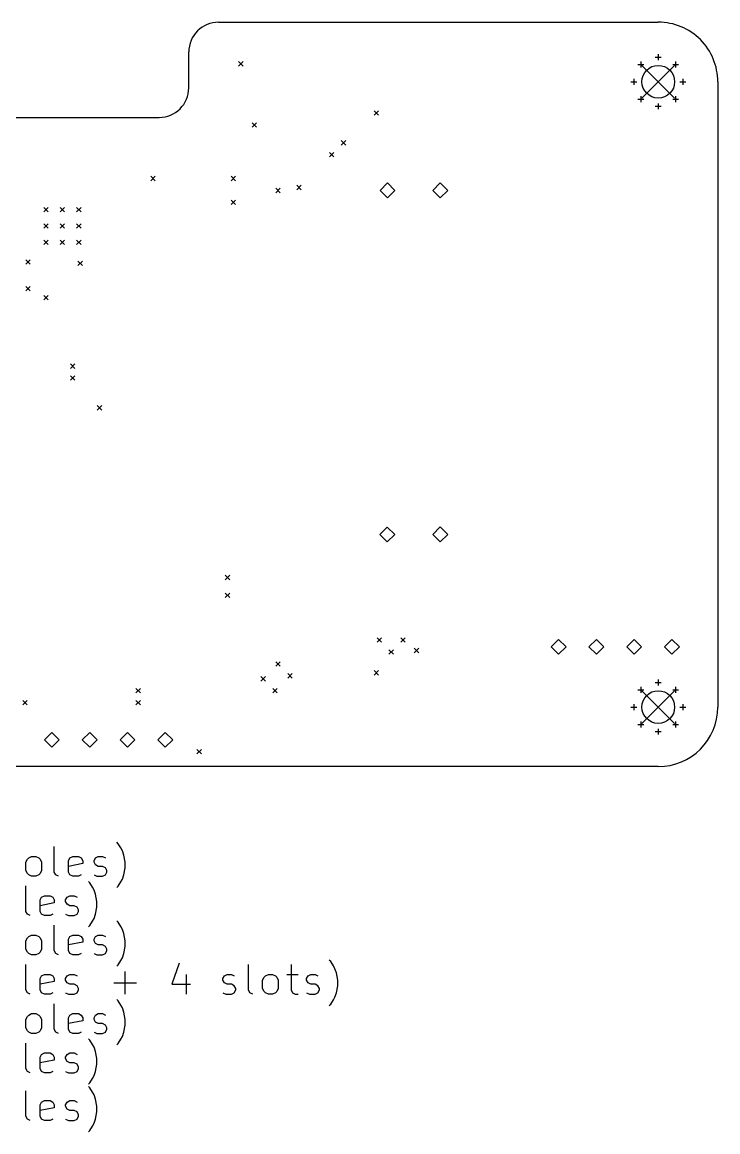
# Model space of a CAD drawing. Extents: x 33.4 to 125.5, y -108.3 to -33.7.
# Drawn here: x 78.7 to 125.5, y -108.3 to -33.7 of the extents above; entities that cross this region are included whole.
import ezdxf

# ---------------------------------------------------------------- set-up
doc = ezdxf.new("R2010")
doc.units = 0
doc.layers.add('BLACK', color=7, linetype='CONTINUOUS')

msp = doc.modelspace()

# ---------------------------------------------------------------- linework, layer by layer
at = {"layer": 'BLACK', "linetype": 'CONTINUOUS'}
for p, q in [((91.9, -33.7353), (121.45, -33.7353)), ((89.9, -38.1353), (89.9, -35.7353)), ((93.25, -36.3853), (93.55, -36.6853)), ((93.55, -36.3853), (93.25, -36.6853)), ((120.283, -36.3686), (120.283, -36.7686)), ((121.25, -36.0853), (121.65, -36.0853)), ((121.45, -35.8853), (121.45, -36.2853)), ((122.617, -36.3686), (122.617, -36.7686)), ((120.083, -36.5686), (120.483, -36.5686)), ((120.35, -36.6353), (122.55, -38.8353)), ((122.55, -36.6353), (120.35, -38.8353)), ((122.417, -36.5686), (122.817, -36.5686)), ((119.6, -37.7353), (120, -37.7353)), ((119.8, -37.5353), (119.8, -37.9353)), ((122.9, -37.7353), (123.3, -37.7353)), ((123.1, -37.5353), (123.1, -37.9353)), ((125.45, -37.7353), (125.45, -79.7353)), ((120.283, -38.7021), (120.283, -39.1021)), ((122.617, -38.7021), (122.617, -39.1021)), ((120.083, -38.9021), (120.483, -38.9021)), ((121.25, -39.3853), (121.65, -39.3853)), ((121.45, -39.1853), (121.45, -39.5853)), ((122.417, -38.9021), (122.817, -38.9021)), ((73, -40.1353), (87.9, -40.1353)), ((102.35, -39.6853), (102.65, -39.9853)), ((102.65, -39.6853), (102.35, -39.9853)), ((94.15, -40.4853), (94.45, -40.7853)), ((94.45, -40.4853), (94.15, -40.7853)), ((100.15, -41.6853), (100.45, -41.9853)), ((100.45, -41.6853), (100.15, -41.9853)), ((99.35, -42.4853), (99.65, -42.7853)), ((99.65, -42.4853), (99.35, -42.7853)), ((87.35, -44.0853), (87.65, -44.3853)), ((87.65, -44.0853), (87.35, -44.3853)), ((92.75, -44.0853), (93.05, -44.3853)), ((93.05, -44.0853), (92.75, -44.3853)), ((97.15, -44.6853), (97.45, -44.9853)), ((97.45, -44.6853), (97.15, -44.9853)), ((103.25, -44.5353), (102.75, -45.0353)), ((103.75, -45.0353), (103.25, -44.5353)), ((106.8, -44.5353), (106.3, -45.0353)), ((107.3, -45.0353), (106.8, -44.5353)), ((95.75, -44.8853), (96.05, -45.1853)), ((96.05, -44.8853), (95.75, -45.1853)), ((102.75, -45.0353), (103.25, -45.5353)), ((103.25, -45.5353), (103.75, -45.0353)), ((106.3, -45.0353), (106.8, -45.5353)), ((106.8, -45.5353), (107.3, -45.0353)), ((80.16, -46.1753), (80.46, -46.4753)), ((80.46, -46.1753), (80.16, -46.4753)), ((81.25, -46.1753), (81.55, -46.4753)), ((81.55, -46.1753), (81.25, -46.4753)), ((82.36, -46.1753), (82.66, -46.4753)), ((82.66, -46.1753), (82.36, -46.4753)), ((92.75, -45.6853), (93.05, -45.9853)), ((93.05, -45.6853), (92.75, -45.9853)), ((80.16, -47.2753), (80.46, -47.5753)), ((80.46, -47.2753), (80.16, -47.5753)), ((81.25, -47.2753), (81.55, -47.5753)), ((81.55, -47.2753), (81.25, -47.5753)), ((82.36, -47.2753), (82.66, -47.5753)), ((82.66, -47.2753), (82.36, -47.5753)), ((80.16, -48.3753), (80.46, -48.6753)), ((80.46, -48.3753), (80.16, -48.6753)), ((81.25, -48.3753), (81.55, -48.6753)), ((81.55, -48.3753), (81.25, -48.6753)), ((82.36, -48.3753), (82.66, -48.6753)), ((82.66, -48.3753), (82.36, -48.6753)), ((78.95, -49.6853), (79.25, -49.9853)), ((79.25, -49.6853), (78.95, -49.9853)), ((82.45, -49.7853), (82.75, -50.0853)), ((82.75, -49.7853), (82.45, -50.0853)), ((78.95, -51.4853), (79.25, -51.7853)), ((79.25, -51.4853), (78.95, -51.7853)), ((80.15, -52.0853), (80.45, -52.3853)), ((80.45, -52.0853), (80.15, -52.3853)), ((81.95, -56.6853), (82.25, -56.9853)), ((82.25, -56.6853), (81.95, -56.9853)), ((81.95, -57.4853), (82.25, -57.7853)), ((82.25, -57.4853), (81.95, -57.7853)), ((83.75, -59.4853), (84.05, -59.7853)), ((84.05, -59.4853), (83.75, -59.7853)), ((103.24, -67.6453), (102.74, -68.1453)), ((103.74, -68.1453), (103.24, -67.6453)), ((106.8, -67.6353), (106.3, -68.1353)), ((107.3, -68.1353), (106.8, -67.6353)), ((102.74, -68.1453), (103.24, -68.6453)), ((103.24, -68.6453), (103.74, -68.1453)), ((106.3, -68.1353), (106.8, -68.6353)), ((106.8, -68.6353), (107.3, -68.1353)), ((92.35, -70.8853), (92.65, -71.1853)), ((92.65, -70.8853), (92.35, -71.1853)), ((92.35, -72.0853), (92.65, -72.3853)), ((92.65, -72.0853), (92.35, -72.3853)), ((102.55, -75.0853), (102.85, -75.3853)), ((102.85, -75.0853), (102.55, -75.3853)), ((104.15, -75.0853), (104.45, -75.3853)), ((104.45, -75.0853), (104.15, -75.3853)), ((114.75, -75.1853), (114.25, -75.6853)), ((115.25, -75.6853), (114.75, -75.1853)), ((117.29, -75.1853), (116.79, -75.6853)), ((117.79, -75.6853), (117.29, -75.1853)), ((119.83, -75.1853), (119.33, -75.6853)), ((120.33, -75.6853), (119.83, -75.1853)), ((122.37, -75.1853), (121.87, -75.6853)), ((122.87, -75.6853), (122.37, -75.1853)), ((103.35, -75.8853), (103.65, -76.1853)), ((103.65, -75.8853), (103.35, -76.1853)), ((105.05, -75.7853), (105.35, -76.0853)), ((105.35, -75.7853), (105.05, -76.0853)), ((114.25, -75.6853), (114.75, -76.1853)), ((114.75, -76.1853), (115.25, -75.6853)), ((116.79, -75.6853), (117.29, -76.1853)), ((117.29, -76.1853), (117.79, -75.6853)), ((119.33, -75.6853), (119.83, -76.1853)), ((119.83, -76.1853), (120.33, -75.6853)), ((121.87, -75.6853), (122.37, -76.1853)), ((122.37, -76.1853), (122.87, -75.6853)), ((95.75, -76.6853), (96.05, -76.9853)), ((96.05, -76.6853), (95.75, -76.9853)), ((96.55, -77.4853), (96.85, -77.7853)), ((96.85, -77.4853), (96.55, -77.7853)), ((102.35, -77.2853), (102.65, -77.5853)), ((102.65, -77.2853), (102.35, -77.5853)), ((94.75, -77.6853), (95.05, -77.9853)), ((95.05, -77.6853), (94.75, -77.9853)), ((121.25, -78.0853), (121.65, -78.0853)), ((121.45, -77.8853), (121.45, -78.2853)), ((86.35, -78.4853), (86.65, -78.7853)), ((86.65, -78.4853), (86.35, -78.7853)), ((95.55, -78.4853), (95.85, -78.7853)), ((95.85, -78.4853), (95.55, -78.7853)), ((120.083, -78.5686), (120.483, -78.5686)), ((120.283, -78.3686), (120.283, -78.7686)), ((120.35, -78.6353), (122.55, -80.8353)), ((122.55, -78.6353), (120.35, -80.8353)), ((122.417, -78.5686), (122.817, -78.5686)), ((122.617, -78.3686), (122.617, -78.7686)), ((78.75, -79.2853), (79.05, -79.5853)), ((79.05, -79.2853), (78.75, -79.5853)), ((86.35, -79.2853), (86.65, -79.5853)), ((86.65, -79.2853), (86.35, -79.5853)), ((119.6, -79.7353), (120, -79.7353)), ((119.8, -79.5353), (119.8, -79.9353)), ((122.9, -79.7353), (123.3, -79.7353)), ((123.1, -79.5353), (123.1, -79.9353)), ((120.083, -80.9021), (120.483, -80.9021)), ((120.283, -80.7021), (120.283, -81.1021)), ((121.45, -81.1853), (121.45, -81.5853)), ((122.417, -80.9021), (122.817, -80.9021)), ((122.617, -80.7021), (122.617, -81.1021)), ((80.7, -81.4353), (80.2, -81.9353)), ((80.2, -81.9353), (80.7, -82.4353)), ((81.2, -81.9353), (80.7, -81.4353)), ((80.7, -82.4353), (81.2, -81.9353)), ((83.24, -81.4353), (82.74, -81.9353)), ((82.74, -81.9353), (83.24, -82.4353)), ((83.74, -81.9353), (83.24, -81.4353)), ((83.24, -82.4353), (83.74, -81.9353)), ((85.78, -81.4353), (85.28, -81.9353)), ((85.28, -81.9353), (85.78, -82.4353)), ((86.28, -81.9353), (85.78, -81.4353)), ((85.78, -82.4353), (86.28, -81.9353)), ((88.32, -81.4353), (87.82, -81.9353)), ((87.82, -81.9353), (88.32, -82.4353)), ((88.82, -81.9353), (88.32, -81.4353)), ((88.32, -82.4353), (88.82, -81.9353)), ((121.25, -81.3853), (121.65, -81.3853)), ((90.45, -82.5853), (90.75, -82.8853)), ((90.75, -82.5853), (90.45, -82.8853)), ((121.45, -83.7353), (39.45, -83.7353)), ((80.8649, -90.8145), (80.8649, -89.1002)), ((85.1506, -88.9097), (85.0554, -88.8145)), ((85.3411, -89.1954), (85.1506, -88.9097)), ((85.4363, -89.3859), (85.3411, -89.1954)), ((85.5316, -89.6716), (85.4363, -89.3859)), ((78.9602, -90.1478), (79.0554, -89.9573)), ((78.9602, -90.7192), (78.9602, -90.1478)), ((79.0554, -89.9573), (79.1506, -89.8621)), ((79.1506, -89.8621), (79.3411, -89.7668)), ((79.3411, -89.7668), (79.6268, -89.7668)), ((79.6268, -89.7668), (79.8173, -89.8621)), ((79.8173, -89.8621), (79.9125, -89.9573)), ((79.9125, -89.9573), (80.0078, -90.1478)), ((80.0078, -90.1478), (80.0078, -90.7192)), ((81.8173, -90.0525), (81.9125, -89.8621)), ((81.8173, -90.8145), (81.8173, -90.0525)), ((81.9125, -89.8621), (82.103, -89.7668)), ((82.103, -89.7668), (82.484, -89.7668)), ((82.484, -89.7668), (82.6744, -89.8621)), ((82.6744, -89.8621), (82.7697, -90.0525)), ((82.7697, -90.0525), (82.7697, -90.243)), ((83.5316, -90.0525), (83.6268, -89.8621)), ((83.5316, -90.1478), (83.5316, -90.0525)), ((83.6268, -90.3383), (83.5316, -90.1478)), ((83.6268, -89.8621), (83.8173, -89.7668)), ((83.8173, -89.7668), (84.103, -89.7668)), ((84.103, -89.7668), (84.2935, -89.8621)), ((85.6268, -90.1478), (85.5316, -89.6716)), ((85.6268, -90.5287), (85.6268, -90.1478)), ((79.0554, -90.9097), (78.9602, -90.7192)), ((79.1506, -91.0049), (79.0554, -90.9097)), ((79.9125, -90.9097), (79.8173, -91.0049)), ((80.0078, -90.7192), (79.9125, -90.9097)), ((80.9602, -91.0049), (80.8649, -90.8145)), ((82.7697, -90.243), (81.8173, -90.4335)), ((81.9125, -91.0049), (81.8173, -90.8145)), ((83.8173, -90.4335), (83.6268, -90.3383)), ((84.103, -90.4335), (83.8173, -90.4335)), ((84.2935, -90.5287), (84.103, -90.4335)), ((84.3887, -90.7192), (84.2935, -90.5287)), ((84.2935, -91.0049), (84.3887, -90.8145)), ((84.3887, -90.8145), (84.3887, -90.7192)), ((85.5316, -91.0049), (85.6268, -90.5287)), ((79.3411, -91.1002), (79.1506, -91.0049)), ((79.6268, -91.1002), (79.3411, -91.1002)), ((79.8173, -91.0049), (79.6268, -91.1002)), ((81.1506, -91.1002), (80.9602, -91.0049)), ((82.103, -91.1002), (81.9125, -91.0049)), ((82.484, -91.1002), (82.103, -91.1002)), ((82.6744, -91.0049), (82.484, -91.1002)), ((83.2459, -91.5497), (83.1506, -91.4545)), ((83.4363, -91.8354), (83.2459, -91.5497)), ((83.5316, -91.0049), (83.7221, -91.1002)), ((83.7221, -91.1002), (84.103, -91.1002)), ((84.103, -91.1002), (84.2935, -91.0049)), ((85.1506, -91.7668), (85.3411, -91.4811)), ((85.3411, -91.4811), (85.4363, -91.2906)), ((85.4363, -91.2906), (85.5316, -91.0049)), ((78.9602, -93.4545), (78.9602, -91.7402)), ((80.0078, -92.5021), (80.1982, -92.4068)), ((80.1982, -92.4068), (80.5792, -92.4068)), ((80.5792, -92.4068), (80.7697, -92.5021)), ((81.7221, -92.5021), (81.9125, -92.4068)), ((81.9125, -92.4068), (82.1982, -92.4068)), ((82.1982, -92.4068), (82.3887, -92.5021)), ((83.5316, -92.0259), (83.4363, -91.8354)), ((83.6268, -92.3116), (83.5316, -92.0259)), ((83.7221, -92.7878), (83.6268, -92.3116)), ((85.0554, -91.8621), (85.1506, -91.7668)), ((79.9125, -92.6925), (80.0078, -92.5021)), ((79.9125, -93.4545), (79.9125, -92.6925)), ((80.8649, -92.883), (79.9125, -93.0735)), ((80.7697, -92.5021), (80.8649, -92.6925)), ((80.8649, -92.6925), (80.8649, -92.883)), ((81.6268, -92.6925), (81.7221, -92.5021)), ((81.6268, -92.7878), (81.6268, -92.6925)), ((81.7221, -92.9783), (81.6268, -92.7878)), ((81.9125, -93.0735), (81.7221, -92.9783)), ((82.1982, -93.0735), (81.9125, -93.0735)), ((82.3887, -93.1687), (82.1982, -93.0735)), ((83.7221, -93.1687), (83.7221, -92.7878)), ((79.0554, -93.6449), (78.9602, -93.4545)), ((79.2459, -93.7402), (79.0554, -93.6449)), ((80.0078, -93.6449), (79.9125, -93.4545)), ((80.1982, -93.7402), (80.0078, -93.6449)), ((80.5792, -93.7402), (80.1982, -93.7402)), ((80.7697, -93.6449), (80.5792, -93.7402)), ((81.6268, -93.6449), (81.8173, -93.7402)), ((81.8173, -93.7402), (82.1982, -93.7402)), ((82.1982, -93.7402), (82.3887, -93.6449)), ((82.484, -93.3592), (82.3887, -93.1687)), ((82.3887, -93.6449), (82.484, -93.4545)), ((82.484, -93.4545), (82.484, -93.3592)), ((83.5316, -93.9306), (83.6268, -93.6449)), ((83.6268, -93.6449), (83.7221, -93.1687)), ((80.8649, -96.0945), (80.8649, -94.3802)), ((83.1506, -94.5021), (83.2459, -94.4068)), ((83.2459, -94.4068), (83.4363, -94.1211)), ((83.4363, -94.1211), (83.5316, -93.9306)), ((85.1506, -94.1897), (85.0554, -94.0945)), ((85.3411, -94.4754), (85.1506, -94.1897)), ((85.4363, -94.6659), (85.3411, -94.4754)), ((78.9602, -95.4278), (79.0554, -95.2373)), ((79.0554, -95.2373), (79.1506, -95.1421)), ((79.1506, -95.1421), (79.3411, -95.0468)), ((79.3411, -95.0468), (79.6268, -95.0468)), ((79.6268, -95.0468), (79.8173, -95.1421)), ((79.8173, -95.1421), (79.9125, -95.2373)), ((79.9125, -95.2373), (80.0078, -95.4278)), ((81.8173, -95.3325), (81.9125, -95.1421)), ((81.8173, -96.0945), (81.8173, -95.3325)), ((81.9125, -95.1421), (82.103, -95.0468)), ((82.103, -95.0468), (82.484, -95.0468)), ((82.484, -95.0468), (82.6744, -95.1421)), ((82.6744, -95.1421), (82.7697, -95.3325)), ((82.7697, -95.3325), (82.7697, -95.523)), ((83.5316, -95.3325), (83.6268, -95.1421)), ((83.5316, -95.4278), (83.5316, -95.3325)), ((83.6268, -95.1421), (83.8173, -95.0468)), ((83.8173, -95.0468), (84.103, -95.0468)), ((84.103, -95.0468), (84.2935, -95.1421)), ((85.5316, -94.9516), (85.4363, -94.6659)), ((85.6268, -95.4278), (85.5316, -94.9516)), ((78.9602, -95.9992), (78.9602, -95.4278)), ((79.0554, -96.1897), (78.9602, -95.9992)), ((80.0078, -95.9992), (79.9125, -96.1897)), ((80.0078, -95.4278), (80.0078, -95.9992)), ((80.9602, -96.2849), (80.8649, -96.0945)), ((82.7697, -95.523), (81.8173, -95.7135)), ((81.9125, -96.2849), (81.8173, -96.0945)), ((83.6268, -95.6183), (83.5316, -95.4278)), ((83.8173, -95.7135), (83.6268, -95.6183)), ((84.103, -95.7135), (83.8173, -95.7135)), ((84.2935, -95.8087), (84.103, -95.7135)), ((84.3887, -95.9992), (84.2935, -95.8087)), ((84.2935, -96.2849), (84.3887, -96.0945)), ((84.3887, -96.0945), (84.3887, -95.9992)), ((85.5316, -96.2849), (85.6268, -95.8087)), ((85.6268, -95.8087), (85.6268, -95.4278)), ((79.1506, -96.2849), (79.0554, -96.1897)), ((79.3411, -96.3802), (79.1506, -96.2849)), ((79.6268, -96.3802), (79.3411, -96.3802)), ((79.8173, -96.2849), (79.6268, -96.3802)), ((79.9125, -96.1897), (79.8173, -96.2849)), ((81.1506, -96.3802), (80.9602, -96.2849)), ((82.103, -96.3802), (81.9125, -96.2849)), ((82.484, -96.3802), (82.103, -96.3802)), ((82.6744, -96.2849), (82.484, -96.3802)), ((83.5316, -96.2849), (83.7221, -96.3802)), ((83.7221, -96.3802), (84.103, -96.3802)), ((84.103, -96.3802), (84.2935, -96.2849)), ((85.1506, -97.0468), (85.3411, -96.7611)), ((85.3411, -96.7611), (85.4363, -96.5706)), ((85.4363, -96.5706), (85.5316, -96.2849)), ((99.4363, -96.8297), (99.3411, -96.7345)), ((99.6268, -97.1154), (99.4363, -96.8297)), ((78.9602, -98.7345), (78.9602, -97.0202)), ((85.0554, -97.1421), (85.1506, -97.0468)), ((85.6268, -99.0202), (85.6268, -97.4964)), ((89.2459, -96.9249), (88.7697, -98.3535)), ((93.9125, -98.7345), (93.9125, -97.0202)), ((96.7697, -97.0202), (96.7697, -98.7345)), ((99.7221, -97.3059), (99.6268, -97.1154)), ((99.8173, -97.5916), (99.7221, -97.3059)), ((99.9125, -98.0678), (99.8173, -97.5916)), ((79.9125, -97.9725), (80.0078, -97.7821)), ((79.9125, -98.7345), (79.9125, -97.9725)), ((80.8649, -98.163), (79.9125, -98.3535)), ((80.0078, -97.7821), (80.1982, -97.6868)), ((80.1982, -97.6868), (80.5792, -97.6868)), ((80.5792, -97.6868), (80.7697, -97.7821)), ((80.7697, -97.7821), (80.8649, -97.9725)), ((80.8649, -97.9725), (80.8649, -98.163)), ((81.6268, -97.9725), (81.7221, -97.7821)), ((81.6268, -98.0678), (81.6268, -97.9725)), ((81.7221, -98.2583), (81.6268, -98.0678)), ((81.7221, -97.7821), (81.9125, -97.6868)), ((81.9125, -98.3535), (81.7221, -98.2583)), ((81.9125, -97.6868), (82.1982, -97.6868)), ((82.1982, -98.3535), (81.9125, -98.3535)), ((82.1982, -97.6868), (82.3887, -97.7821)), ((82.3887, -98.4487), (82.1982, -98.3535)), ((84.8649, -98.2583), (86.3887, -98.2583)), ((88.7697, -98.3535), (90.0078, -98.3535)), ((89.7221, -97.6868), (89.7221, -99.0202)), ((92.1983, -97.9725), (92.2935, -97.7821)), ((92.1983, -98.0678), (92.1983, -97.9725)), ((92.2935, -98.2583), (92.1983, -98.0678)), ((92.2935, -97.7821), (92.484, -97.6868)), ((92.484, -98.3535), (92.2935, -98.2583)), ((92.484, -97.6868), (92.7697, -97.6868)), ((92.7697, -98.3535), (92.484, -98.3535)), ((92.7697, -97.6868), (92.9602, -97.7821)), ((92.9602, -98.4487), (92.7697, -98.3535)), ((94.8649, -98.0678), (94.9602, -97.8773)), ((94.8649, -98.6392), (94.8649, -98.0678)), ((94.9602, -97.8773), (95.0554, -97.7821)), ((95.0554, -97.7821), (95.2459, -97.6868)), ((95.2459, -97.6868), (95.5316, -97.6868)), ((95.5316, -97.6868), (95.7221, -97.7821)), ((95.7221, -97.7821), (95.8173, -97.8773)), ((95.8173, -97.8773), (95.9125, -98.0678)), ((95.9125, -98.0678), (95.9125, -98.6392)), ((96.484, -97.6868), (97.2459, -97.6868)), ((97.8173, -97.9725), (97.9125, -97.7821)), ((97.8173, -98.0678), (97.8173, -97.9725)), ((97.9125, -98.2583), (97.8173, -98.0678)), ((97.9125, -97.7821), (98.103, -97.6868)), ((98.103, -98.3535), (97.9125, -98.2583)), ((98.103, -97.6868), (98.3887, -97.6868)), ((98.3887, -98.3535), (98.103, -98.3535)), ((98.3887, -97.6868), (98.5792, -97.7821)), ((98.5792, -98.4487), (98.3887, -98.3535)), ((99.9125, -98.4487), (99.9125, -98.0678)), ((79.0554, -98.9249), (78.9602, -98.7345)), ((79.2459, -99.0202), (79.0554, -98.9249)), ((80.0078, -98.9249), (79.9125, -98.7345)), ((80.1982, -99.0202), (80.0078, -98.9249)), ((80.5792, -99.0202), (80.1982, -99.0202)), ((80.7697, -98.9249), (80.5792, -99.0202)), ((81.6268, -98.9249), (81.8173, -99.0202)), ((81.8173, -99.0202), (82.1982, -99.0202)), ((82.1982, -99.0202), (82.3887, -98.9249)), ((82.484, -98.6392), (82.3887, -98.4487)), ((82.3887, -98.9249), (82.484, -98.7345)), ((82.484, -98.7345), (82.484, -98.6392)), ((92.1983, -98.9249), (92.3887, -99.0202)), ((92.3887, -99.0202), (92.7697, -99.0202)), ((92.7697, -99.0202), (92.9602, -98.9249)), ((93.0554, -98.6392), (92.9602, -98.4487)), ((92.9602, -98.9249), (93.0554, -98.7345)), ((93.0554, -98.7345), (93.0554, -98.6392)), ((94.0078, -98.9249), (93.9125, -98.7345)), ((94.1983, -99.0202), (94.0078, -98.9249)), ((94.9602, -98.8297), (94.8649, -98.6392)), ((95.0554, -98.9249), (94.9602, -98.8297)), ((95.2459, -99.0202), (95.0554, -98.9249)), ((95.5316, -99.0202), (95.2459, -99.0202)), ((95.7221, -98.9249), (95.5316, -99.0202)), ((95.8173, -98.8297), (95.7221, -98.9249)), ((95.9125, -98.6392), (95.8173, -98.8297)), ((96.7697, -98.7345), (96.8649, -98.9249)), ((96.8649, -98.9249), (97.0554, -99.0202)), ((97.0554, -99.0202), (97.2459, -99.0202)), ((97.8173, -98.9249), (98.0078, -99.0202)), ((98.0078, -99.0202), (98.3887, -99.0202)), ((98.3887, -99.0202), (98.5792, -98.9249)), ((98.6744, -98.6392), (98.5792, -98.4487)), ((98.5792, -98.9249), (98.6744, -98.7345)), ((98.6744, -98.7345), (98.6744, -98.6392)), ((99.7221, -99.2106), (99.8173, -98.9249)), ((99.8173, -98.9249), (99.9125, -98.4487)), ((80.8649, -101.374), (80.8649, -99.6602)), ((85.1506, -99.4697), (85.0554, -99.3745)), ((85.3411, -99.7554), (85.1506, -99.4697)), ((85.4363, -99.9459), (85.3411, -99.7554)), ((99.3411, -99.7821), (99.4363, -99.6868)), ((99.4363, -99.6868), (99.6268, -99.4011)), ((99.6268, -99.4011), (99.7221, -99.2106)), ((78.9602, -100.708), (79.0554, -100.517)), ((79.0554, -100.517), (79.1506, -100.422)), ((79.1506, -100.422), (79.3411, -100.327)), ((79.3411, -100.327), (79.6268, -100.327)), ((79.6268, -100.327), (79.8173, -100.422)), ((79.8173, -100.422), (79.9125, -100.517)), ((79.9125, -100.517), (80.0078, -100.708)), ((81.8173, -100.613), (81.9125, -100.422)), ((81.9125, -100.422), (82.103, -100.327)), ((82.103, -100.327), (82.484, -100.327)), ((82.484, -100.327), (82.6744, -100.422)), ((82.6744, -100.422), (82.7697, -100.613)), ((83.5316, -100.613), (83.6268, -100.422)), ((83.6268, -100.422), (83.8173, -100.327)), ((83.8173, -100.327), (84.103, -100.327)), ((84.103, -100.327), (84.2935, -100.422)), ((85.5316, -100.232), (85.4363, -99.9459)), ((85.6268, -100.708), (85.5316, -100.232)), ((78.9602, -101.279), (78.9602, -100.708)), ((79.0554, -101.47), (78.9602, -101.279)), ((80.0078, -101.279), (79.9125, -101.47)), ((80.0078, -100.708), (80.0078, -101.279)), ((81.8173, -101.374), (81.8173, -100.613)), ((82.7697, -100.803), (81.8173, -100.993)), ((82.7697, -100.613), (82.7697, -100.803)), ((83.5316, -100.708), (83.5316, -100.613)), ((83.6268, -100.898), (83.5316, -100.708)), ((83.8173, -100.993), (83.6268, -100.898)), ((84.103, -100.993), (83.8173, -100.993)), ((84.2935, -101.089), (84.103, -100.993)), ((84.3887, -101.279), (84.2935, -101.089)), ((84.3887, -101.374), (84.3887, -101.279)), ((85.5316, -101.565), (85.6268, -101.089)), ((85.6268, -101.089), (85.6268, -100.708)), ((79.1506, -101.565), (79.0554, -101.47)), ((79.3411, -101.66), (79.1506, -101.565)), ((79.6268, -101.66), (79.3411, -101.66)), ((79.8173, -101.565), (79.6268, -101.66)), ((79.9125, -101.47), (79.8173, -101.565)), ((80.9602, -101.565), (80.8649, -101.374)), ((81.1506, -101.66), (80.9602, -101.565)), ((81.9125, -101.565), (81.8173, -101.374)), ((82.103, -101.66), (81.9125, -101.565)), ((82.484, -101.66), (82.103, -101.66)), ((82.6744, -101.565), (82.484, -101.66)), ((83.2459, -102.11), (83.1506, -102.014)), ((83.5316, -101.565), (83.7221, -101.66)), ((83.7221, -101.66), (84.103, -101.66)), ((84.103, -101.66), (84.2935, -101.565)), ((84.2935, -101.565), (84.3887, -101.374)), ((85.1506, -102.327), (85.3411, -102.041)), ((85.3411, -102.041), (85.4363, -101.851)), ((85.4363, -101.851), (85.5316, -101.565)), ((78.9602, -104.014), (78.9602, -102.3)), ((83.4363, -102.395), (83.2459, -102.11)), ((83.5316, -102.586), (83.4363, -102.395)), ((83.6268, -102.872), (83.5316, -102.586)), ((85.0554, -102.422), (85.1506, -102.327)), ((79.9125, -103.253), (80.0078, -103.062)), ((79.9125, -104.014), (79.9125, -103.253)), ((80.8649, -103.443), (79.9125, -103.633)), ((80.0078, -103.062), (80.1982, -102.967)), ((80.1982, -102.967), (80.5792, -102.967)), ((80.5792, -102.967), (80.7697, -103.062)), ((80.7697, -103.062), (80.8649, -103.253)), ((80.8649, -103.253), (80.8649, -103.443)), ((81.6268, -103.253), (81.7221, -103.062)), ((81.6268, -103.348), (81.6268, -103.253)), ((81.7221, -103.538), (81.6268, -103.348)), ((81.7221, -103.062), (81.9125, -102.967)), ((81.9125, -103.633), (81.7221, -103.538)), ((81.9125, -102.967), (82.1982, -102.967)), ((82.1982, -102.967), (82.3887, -103.062)), ((83.7221, -103.348), (83.6268, -102.872)), ((83.7221, -103.729), (83.7221, -103.348)), ((79.0554, -104.205), (78.9602, -104.014)), ((79.2459, -104.3), (79.0554, -104.205)), ((80.0078, -104.205), (79.9125, -104.014)), ((80.1982, -104.3), (80.0078, -104.205)), ((80.5792, -104.3), (80.1982, -104.3)), ((80.7697, -104.205), (80.5792, -104.3)), ((81.6268, -104.205), (81.8173, -104.3)), ((81.8173, -104.3), (82.1982, -104.3)), ((82.1982, -103.633), (81.9125, -103.633)), ((82.3887, -103.729), (82.1982, -103.633)), ((82.1982, -104.3), (82.3887, -104.205)), ((82.484, -103.919), (82.3887, -103.729)), ((82.3887, -104.205), (82.484, -104.014)), ((82.484, -104.014), (82.484, -103.919)), ((83.5316, -104.491), (83.6268, -104.205)), ((83.6268, -104.205), (83.7221, -103.729)), ((83.1506, -105.062), (83.2459, -104.967)), ((83.2459, -104.967), (83.4363, -104.681)), ((83.4363, -104.681), (83.5316, -104.491)), ((78.9602, -107.214), (78.9602, -105.5)), ((83.2459, -105.31), (83.1506, -105.214)), ((83.4363, -105.595), (83.2459, -105.31)), ((83.5316, -105.786), (83.4363, -105.595)), ((83.6268, -106.072), (83.5316, -105.786)), ((79.9125, -106.453), (80.0078, -106.262)), ((79.9125, -107.214), (79.9125, -106.453)), ((80.0078, -106.262), (80.1982, -106.167)), ((80.1982, -106.167), (80.5792, -106.167)), ((80.5792, -106.167), (80.7697, -106.262)), ((80.7697, -106.262), (80.8649, -106.453)), ((80.8649, -106.453), (80.8649, -106.643)), ((81.6268, -106.453), (81.7221, -106.262)), ((81.6268, -106.548), (81.6268, -106.453)), ((81.7221, -106.738), (81.6268, -106.548)), ((81.7221, -106.262), (81.9125, -106.167)), ((81.9125, -106.167), (82.1982, -106.167)), ((82.1982, -106.167), (82.3887, -106.262)), ((83.7221, -106.548), (83.6268, -106.072)), ((83.7221, -106.929), (83.7221, -106.548)), ((79.0554, -107.405), (78.9602, -107.214)), ((80.8649, -106.643), (79.9125, -106.833)), ((80.0078, -107.405), (79.9125, -107.214)), ((81.9125, -106.833), (81.7221, -106.738)), ((82.1982, -106.833), (81.9125, -106.833)), ((82.3887, -106.929), (82.1982, -106.833)), ((82.484, -107.119), (82.3887, -106.929)), ((82.3887, -107.405), (82.484, -107.214)), ((82.484, -107.214), (82.484, -107.119)), ((83.6268, -107.405), (83.7221, -106.929)), ((79.2459, -107.5), (79.0554, -107.405)), ((80.1982, -107.5), (80.0078, -107.405)), ((80.5792, -107.5), (80.1982, -107.5)), ((80.7697, -107.405), (80.5792, -107.5)), ((81.6268, -107.405), (81.8173, -107.5)), ((81.8173, -107.5), (82.1982, -107.5)), ((82.1982, -107.5), (82.3887, -107.405)), ((83.2459, -108.167), (83.4363, -107.881)), ((83.4363, -107.881), (83.5316, -107.691)), ((83.5316, -107.691), (83.6268, -107.405)), ((83.1506, -108.262), (83.2459, -108.167))]:
    msp.add_line(p, q, dxfattribs=at)
at = {"layer": 'BLACK'}
for centre in [(121.45, -37.7353), (121.45, -79.7353)]:
    msp.add_circle(centre, 1.1, dxfattribs=at)
for centre, radius, start, end in [((91.9, -35.7353), 2, -270, -179.999), ((121.45, -37.7353), 4, -0.000401, 90), ((87.9, -38.1353), 2, -90, -0.000802), ((121.45, -79.7353), 4, -90, -0.000401)]:
    msp.add_arc(centre, radius, start, end, dxfattribs=at)

doc.saveas('drawing.dxf')
